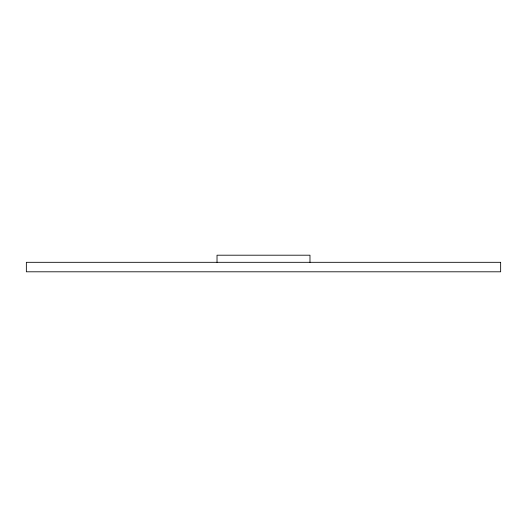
<?xml version="1.0" encoding="UTF-8"?>
<svg xmlns="http://www.w3.org/2000/svg" width="527" height="527" viewBox="0 0 527 527"><rect width="100%" height="100%" fill="white"/><g stroke="black" fill="none" stroke-linecap="round" stroke-linejoin="round"><path stroke-width="0.79" d="M309.981 262.314L309.981 255.2L217.019 255.2L217.019 262.314M500.65 262.314L26.35 262.314L26.35 271.8L500.65 271.8L500.65 262.314"/></g></svg>
